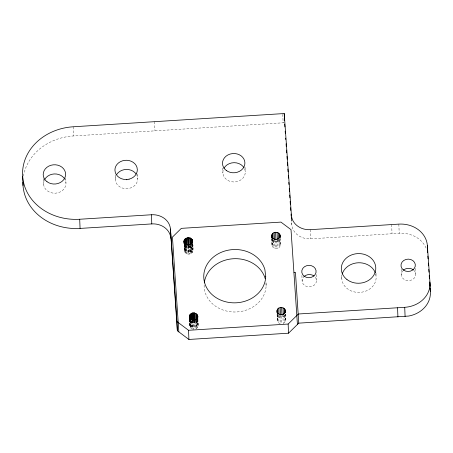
<?xml version="1.0" encoding="UTF-8"?>
<svg xmlns="http://www.w3.org/2000/svg" width="453" height="453" viewBox="0 0 453 453"><rect width="100%" height="100%" fill="white"/><g stroke="black" fill="none" stroke-linecap="round" stroke-linejoin="round"><path stroke-width="0.34" stroke-dasharray="2.27 1.7" d="M271.698 238.216C271.545 241.879 270.883 248.986 276.477 248.64C281.925 248.295 280.147 242.027 279.914 238.572M191.806 321.256L192.117 329.014C188.323 327.479 190.271 322.377 189.626 319.41M195.877 321.018L196.189 328.776C199.75 326.919 197.531 322.162 197.927 319.122M192.672 243.878C193.652 247.338 193.833 254.116 188.799 254.116C183.578 254.484 184.094 247.882 184.428 244.563M271.981 245.266L271.953 239.071M283.64 323.329L285.605 321.234L285.492 312.921M189.852 325.05C190.826 321.058 197.797 321.132 198.182 325.464M280.022 315.99L280.333 323.748C271.568 320.294 284.008 311.89 285.775 319.971M184.626 249.495C185.945 245.577 192.91 246.217 192.933 250.543M272.151 244.003C273.352 240.758 278.493 240.481 280.113 243.504M23.471 176.138A53.896 46.342 -2.3 0 1 73.533 135.951L284.586 122.712M291.392 218.924L291.789 224.546A17.967 15.447 -2.3 0 0 310.809 238.833L399.206 233.284A26.948 23.171 -2.3 0 1 426.398 248.788M375.594 274.105L376.143 276.709A17.248 14.83 -2.3 0 1 361.97 292.151A17.248 14.83 -2.3 0 1 342.491 282.264L341.692 278.459L341.551 274.937M115.119 174.966L115.674 181.687A11.212 9.638 -2.3 0 0 126.506 188.708L129.411 188.346A11.212 9.638 -2.3 0 0 137.706 178.941L137.321 176.449A11.212 9.638 -2.3 0 0 136.846 175.26M415.469 268.38L415.695 274.02M401.126 269.28L401.352 274.92M398.838 224.122L399.206 233.284M391.669 224.569L392.038 233.737M376.001 273.182L376.143 276.709M316.251 274.609L316.477 280.248M310.441 229.665L310.809 238.833M301.908 275.509L302.134 281.149M291.562 218.907L291.789 224.546M282.785 114.343L283.125 122.803M285.322 314.184L285.605 321.234M285.022 314.071L285.333 321.828M284.501 314.875L284.614 317.695M284.144 315.101L284.456 322.853M283.374 315.543L283.431 316.953M280.152 238.323L280.435 245.373M282.859 314.399L283.227 323.567M279.733 239.541L280.016 246.591M279.614 239.427L279.756 242.95M278.827 239.864L279.139 247.615M278.629 239.218L278.742 242.038M281.483 316.12L281.766 323.17M277.57 239.869L277.91 248.329M277.366 240.079L277.423 241.489M276.166 240.888L276.477 248.64M279.11 315.101L279.195 317.219M278.703 315.441L279.014 323.193M275.424 240.877L275.735 248.629M277.989 314.575L278.131 318.102M277.689 314.529L278 322.287M277.598 315.124L277.74 318.646M274.473 240.26L274.529 241.67M277.128 314.082L277.412 321.132M277.094 314.223L277.321 319.863M273.986 239.824L274.325 248.284M273.38 240.203L273.691 247.961M273.216 240.266L273.301 242.383M272.666 239.337L272.808 242.865M272.366 239.297L272.678 247.049M272.015 238.742L272.327 246.494M266.098 285.724L265.956 282.196A31.002 26.659 -2.3 0 1 236.319 311.97A31.002 26.659 -2.3 0 1 204.127 284.954M245.09 167.389L245.26 171.619M222.683 168.086L222.882 173.018M197.819 319.359L198.103 326.409M197.774 319.603L197.972 324.541M197.468 318.855L197.808 327.315M197.412 320.152L197.553 323.674M196.976 320.362L197.089 323.182M196.823 320.345L197.134 328.097M196.659 320.169L196.772 322.989M196.081 320.9L196.392 328.657M195.934 319.563L196.302 328.725M192.593 243.957L192.819 249.597M192.446 244.269L192.757 251.489M192.412 244.767L192.582 248.997M192.253 244.484L192.502 248.89M191.942 243.199L192.31 252.361M195.005 321.398L195.317 329.15M191.732 243.465L192.1 252.627M194.875 320.792L194.932 322.202M194.762 320.764L194.818 322.174M191.557 243.612L191.925 252.774M194.733 320.735L195.073 329.195M191.33 246.058L191.613 253.108M190.9 245.605L191.211 253.363M193.929 320.905L194.241 328.663M190.855 245.945L190.911 247.355M190.719 245.758L191.03 253.51M190.651 245.871L190.707 247.281M190.532 245.798L190.815 253.612M190.402 245.922L190.713 253.68M190.288 245.962L190.6 253.72M193.267 320.146L193.635 329.314M190.073 246.064L190.385 253.822M193.08 320.809L193.137 322.219M189.841 245.571L189.898 246.981M189.801 245.413L190.141 253.873M192.797 320.826L193.137 329.286M192.701 320.798L193.04 329.257M192.587 320.9L192.644 322.31M192.497 320.939L192.553 322.349M192.463 320.781L192.802 329.24M189.343 245.571L189.682 254.031M192.265 320.984L192.321 322.394M188.85 245.622L189.19 254.082M188.748 245.43L188.805 246.84M188.612 245.673L188.952 254.133M191.579 321.115L191.891 328.872M188.488 246.364L188.799 254.116M191.381 320.764L191.466 322.876M188.267 246.387L188.578 254.139M190.877 320.713L191.189 328.47M190.713 320.543L191.075 328.363M190.622 320.514L190.934 328.272M190.487 320.769L190.6 323.589M190.458 320.305L190.77 328.063M190.328 320.294L190.47 323.821M187.174 246.251L187.485 254.003M190.186 320.713L190.47 327.762M190.067 320.628L190.164 324.348M189.983 320.362L190.266 327.411M189.779 318.765L190.118 327.225M189.677 319.167L189.988 326.919M186.613 245.894L186.67 247.304M189.524 319.648L189.779 325.99M186.432 246.007L186.489 247.417M186.296 246.064L186.353 247.474M186.104 244.461L186.472 253.623M186.087 245.503L186.172 247.621M185.934 244.343L186.302 253.504M185.855 245.696L186.166 253.454M185.656 244.841L185.996 253.301M185.3 245.283L185.611 253.034M185.169 245.537L185.283 248.357M185.011 244.937L185.322 252.695M184.932 245.096L185.073 248.623M184.813 244.082L185.152 252.542M184.813 245.373L185.096 252.423M184.62 243.81L184.96 252.27M184.218 244.286L184.564 251.387M184.201 244.41L184.456 250.758M154.586 121.681L154.954 130.843M137.508 174.003L137.706 178.941M73.165 126.783L73.533 135.951M65.77 177.927L65.968 182.865M43.369 178.629L43.596 184.269M64.128 178.148A11.212 9.638 -2.3 0 1 55.464 193.182A11.212 9.638 -2.3 0 1 44.751 179.365M115.288 179.195A11.212 9.638 -2.3 0 1 115.668 176.693M244.699 169.15A11.212 9.638 -2.3 0 1 233.284 181.942A11.212 9.638 -2.3 0 1 224.042 168.12M341.692 278.459A17.248 14.83 -2.3 0 1 342.066 274.597M413.736 270.164A7.186 6.178 -2.3 0 1 413.765 278.646A7.186 6.178 -2.3 0 1 403.917 279.263A7.186 6.178 -2.3 0 1 402.751 270.854M315.299 277.225A7.186 6.178 -2.3 0 1 313.94 285.373A7.186 6.178 -2.3 0 1 304.388 285.254A7.186 6.178 -2.3 0 1 303.533 277.077"/><path stroke-width="0.68" d="M280.084 235.571C280.237 240.356 272.094 240.832 271.613 236.104C271.726 230.096 281.964 231.738 280.169 237.683M196.024 319.49C201.545 315.951 193.074 309.903 190.101 314.654C187.48 318.165 192.791 321.732 195.821 319.608M197.734 317.247L197.814 316.302M184.082 241.273C184.111 245.622 191.07 246.234 192.389 242.321C193.805 235.435 181.376 236.823 184.173 243.708M285.407 310.803C285.588 315.9 276.534 315.911 276.953 310.701C277.825 305.656 286.517 306.953 285.464 312.213M22.65 176.393A53.896 46.342 -2.3 0 0 79.705 219.252L151.421 214.756A17.967 15.447 -2.3 0 1 170.441 229.042L176.981 321.607L188.544 330.288L288.153 324.042L298.391 313.991L404.722 307.315A26.948 23.171 -2.3 0 0 429.982 282.513L427.366 245.549A26.948 23.171 -2.3 0 0 398.838 224.122L310.441 229.665A17.967 15.447 -2.3 0 1 291.421 215.379L284.218 113.544L73.165 126.783A53.896 46.342 -2.3 0 0 22.65 176.393L23.018 185.56M170.441 229.042L177.35 330.769L188.912 339.456L288.521 333.204L298.759 323.153L408.589 316.064A26.948 23.171 -2.3 0 0 430.35 291.681L429.982 282.513M196.766 318.935L194.949 319.988M294.037 272.474L295.452 272.378L298.759 323.153M22.922 182.191A53.896 46.342 -2.3 0 0 80.073 228.42L151.789 223.918A17.967 15.447 -2.3 0 1 170.809 238.204M427.836 256.109L428.034 258.901M428.328 263.085L428.527 265.877M428.77 269.359L428.968 272.151M429.218 275.639L429.416 278.425M429.659 281.913L429.954 286.098M430.101 288.193L430.35 291.681M284.688 124.111L284.886 126.914M285.18 131.115L285.333 133.216M285.679 138.12L285.775 139.524M286.075 143.743L286.273 146.551M286.523 150.068L286.721 152.876M286.97 156.393L287.168 159.201M287.417 162.712L287.615 165.526M287.865 169.037L288.063 171.846M288.312 175.362L288.51 178.171M288.81 182.389L288.957 184.496M289.252 188.714L289.456 191.523M289.699 195.033L289.903 197.848M290.147 201.359L290.345 204.167M290.594 207.684L290.792 210.492M291.041 214.009L291.194 216.115M126.806 179.462L126.829 179.784M427.366 245.549L427.649 252.598M404.722 307.315L405.09 316.483M397.553 307.768L397.921 316.93M297.434 324.456L291.013 229.665L280.951 222.106L181.336 228.357L172.429 237.106L178.85 331.896M291.505 217.497L291.562 218.907M284.218 113.544L284.501 120.594M288.153 324.042L288.521 333.204M285.062 309.575L285.175 312.394M284.246 308.527L284.444 313.465M283.063 307.785L283.346 314.835M279.744 234.343L279.886 237.865M279.388 233.788L279.558 238.018M281.653 307.44L281.964 315.197M278.374 232.876L278.629 239.218M280.18 307.53L280.492 315.288M277.055 232.321L277.338 239.371M278.827 308.051L279.082 314.399M275.594 232.196L275.905 239.948M277.763 308.935L277.961 313.872M277.372 309.478L277.542 313.714M274.161 232.508L274.444 239.558M276.953 310.701L277.038 312.813M272.933 233.216L273.159 238.856M272.44 233.697L272.638 238.635M271.783 234.841L271.896 237.661M271.613 236.104L271.67 237.514M197.604 315.373L197.746 318.901M197.185 314.512L197.355 318.742M196.721 314.02L196.919 318.952M196.404 313.821L196.63 319.461M195.537 313.278L195.821 320.328M192.502 240.854L192.621 242.791M192.451 240.43L192.536 242.548M192.276 240.039L192.389 242.859M192.214 239.83L192.327 242.649M192.055 239.546L192.225 243.776M194.564 313.04L194.875 320.792M194.45 313.006L194.762 320.764M191.404 238.782L191.602 243.72M194.127 312.932L194.439 320.684M190.543 238.193L190.798 244.535M193.386 312.921L193.697 320.679M190.339 238.114L190.622 245.164M190.22 238.04L190.503 245.09M192.768 313.057L193.08 320.809M189.53 237.814L189.813 244.863M192.276 313.142L192.559 320.192M192.185 313.182L192.468 320.231M191.953 313.233L192.236 320.282M188.437 237.678L188.748 245.43M188.216 237.7L188.527 245.452M191.302 313.544L191.557 319.886M188.069 237.683L188.38 245.441M191.098 313.714L191.353 320.056M190.458 314.195L190.685 319.835M187.332 237.785L187.644 245.543M190.362 314.32L190.56 319.252M190.232 314.427L190.43 319.359M190.101 314.654L190.271 318.884M189.841 314.988L189.937 318.708M189.484 315.883L189.597 318.702M186.302 238.142L186.585 245.192M186.121 238.255L186.376 244.597M185.985 238.306L186.24 244.654M185.804 238.454L186.058 244.801M185.402 238.708L185.628 244.348M185.096 239.042L185.322 244.682M184.915 239.19L185.113 244.127M188.544 330.288L188.912 339.456M184.847 239.303L185.045 244.241M184.705 239.456L184.875 243.686M184.258 240.333L184.371 243.153M184.105 241.466L184.252 243.629M176.981 321.607L177.35 330.769M151.421 214.756L151.789 223.918M79.705 219.252L80.073 228.42M204.286 282.87A31.002 26.659 -2.3 0 1 233.097 258.754A31.002 26.659 -2.3 0 1 265.26 278.81M116.783 174.354A11.212 9.638 -2.3 0 1 136.2 174.139M44.751 179.365A11.212 9.638 -2.3 0 1 64.128 178.148M224.042 168.12A11.212 9.638 -2.3 0 1 234.122 162.678A11.212 9.638 -2.3 0 1 244.144 167.989M342.242 273.974A17.248 14.83 -2.3 0 1 358.476 262.763A17.248 14.83 -2.3 0 1 375.344 272.904M403.578 270.039A7.186 6.178 -2.3 0 1 413.289 269.795M303.929 276.658A7.186 6.178 -2.3 0 1 314.071 276.019M129.043 179.184L126.138 179.541A11.212 9.638 -2.3 0 1 115.305 172.519L114.92 170.028A11.212 9.638 -2.3 0 1 124.654 160.362A11.212 9.638 -2.3 0 1 136.953 167.282L137.338 169.773A11.212 9.638 -2.3 0 1 129.043 179.184M265.73 276.557L264.892 269.643A31.002 26.659 -2.3 0 0 215.464 255.509A31.002 26.659 -2.3 0 0 220.905 300.186A31.002 26.659 -2.3 0 0 265.73 276.557M46.982 181.698A11.212 9.638 -2.3 0 0 65.396 176.211A11.212 9.638 -2.3 0 0 50.861 165.294A11.212 9.638 -2.3 0 0 46.982 181.698M226.274 170.453A11.212 9.638 -2.3 0 0 244.682 164.966A11.212 9.638 -2.3 0 0 230.152 154.048A11.212 9.638 -2.3 0 0 226.274 170.453M346.941 279.512A17.248 14.83 -2.3 0 0 375.395 271.404A17.248 14.83 -2.3 0 0 353.306 254.343A17.248 14.83 -2.3 0 0 346.941 279.512M304.178 276.211A7.186 6.178 -2.3 0 0 315.979 272.695A7.186 6.178 -2.3 0 0 306.664 265.696A7.186 6.178 -2.3 0 0 304.178 276.211M403.397 269.982A7.186 6.178 -2.3 0 0 415.197 266.466A7.186 6.178 -2.3 0 0 405.882 259.467A7.186 6.178 -2.3 0 0 403.397 269.982"/></g></svg>
